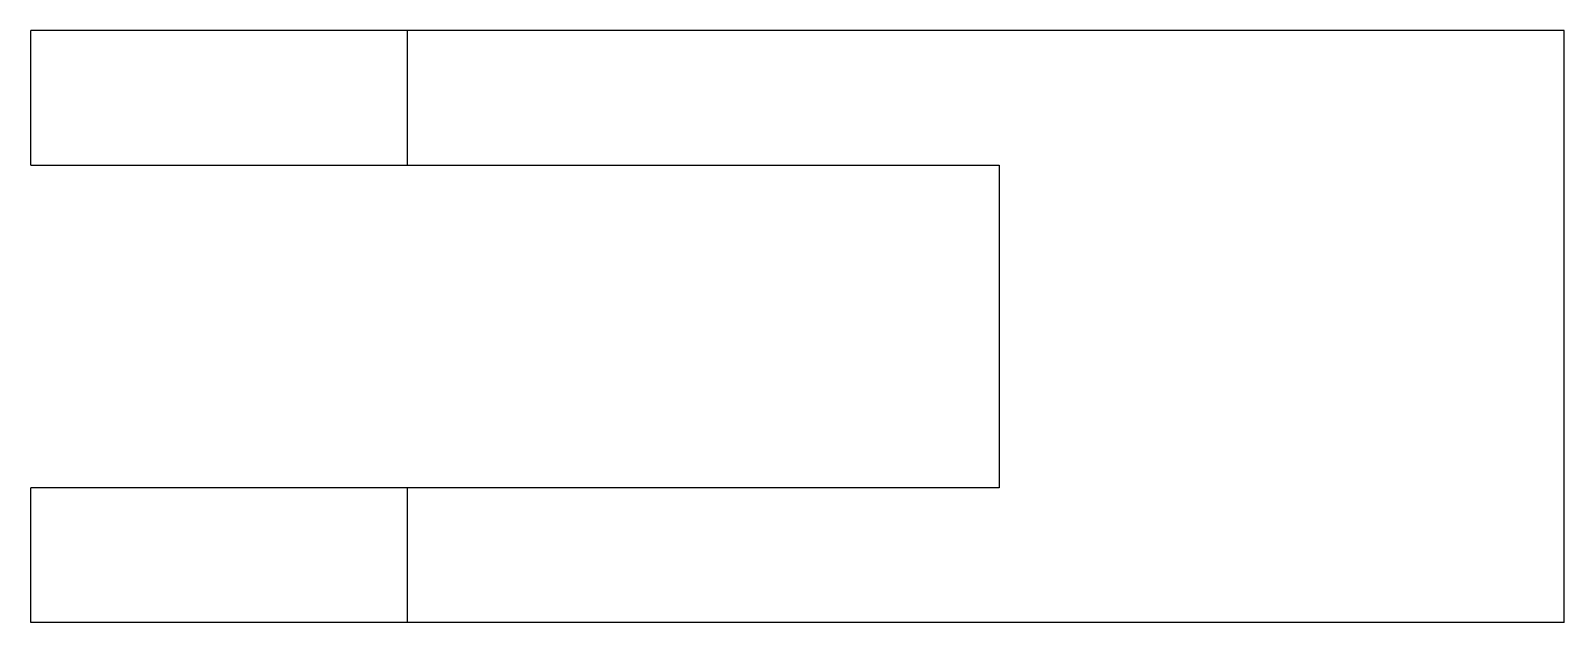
# Model space of a CAD drawing. Header units: metres. Extents: x -16 to 41, y -22 to 0.
import ezdxf

# ---------------------------------------------------------------- set-up
doc = ezdxf.new("R2010")
doc.units = ezdxf.units.M

msp = doc.modelspace()

# ---------------------------------------------------------------- linework, layer by layer
for points in [[(-16, -5), (-16, -4.9), (-16, -4.8), (-16, -4.7), (-16, -4.6), (-16, -4.5), (-16, -4.4), (-16, -4.3), (-16, -4.2), (-16, -4.1), (-16, -4), (-16, -3.9), (-16, -3.8), (-16, -3.7), (-16, -3.6), (-16, -3.5), (-16, -3.4), (-16, -3.3), (-16, -3.2), (-16, -3.1), (-16, -3), (-16, -2.9), (-16, -2.8), (-16, -2.7), (-16, -2.6), (-16, -2.5), (-16, -2.4), (-16, -2.3), (-16, -2.2), (-16, -2.1), (-16, -2), (-16, -1.9), (-16, -1.8), (-16, -1.7), (-16, -1.6), (-16, -1.5), (-16, -1.4), (-16, -1.3), (-16, -1.2), (-16, -1.1), (-16, -1), (-16, -0.9), (-16, -0.8), (-16, -0.7), (-16, -0.6), (-16, -0.5), (-16, -0.4), (-16, -0.3), (-16, -0.2), (-16, -0.1), (-16, 0)], [(-2, 0), (-2.049, 0), (-2.098, 0), (-2.147, 0), (-2.238, 0), (-2.383, 0), (-2.528, 0), (-2.673, 0), (-2.893, 0), (-3.127, 0), (-3.36, 0), (-3.616, 0), (-3.926, 0), (-4.237, 0), (-4.547, 0), (-4.901, 0), (-5.273, 0), (-5.644, 0), (-6.022, 0), (-6.436, 0), (-6.851, 0), (-7.265, 0), (-7.692, 0), (-8.128, 0), (-8.564, 0), (-9, 0), (-9.436, 0), (-9.872, 0), (-10.308, 0), (-10.735, 0), (-11.149, 0), (-11.564, 0), (-11.978, 0), (-12.356, 0), (-12.727, 0), (-13.099, 0), (-13.453, 0), (-13.763, 0), (-14.074, 0), (-14.384, 0), (-14.64, 0), (-14.873, 0), (-15.107, 0), (-15.327, 0), (-15.472, 0), (-15.617, 0), (-15.762, 0), (-15.853, 0), (-15.902, 0), (-15.951, 0), (-16, 0)], [(-2, -5), (-2, -4.9), (-2, -4.8), (-2, -4.7), (-2, -4.6), (-2, -4.5), (-2, -4.4), (-2, -4.3), (-2, -4.2), (-2, -4.1), (-2, -4), (-2, -3.9), (-2, -3.8), (-2, -3.7), (-2, -3.6), (-2, -3.5), (-2, -3.4), (-2, -3.3), (-2, -3.2), (-2, -3.1), (-2, -3), (-2, -2.9), (-2, -2.8), (-2, -2.7), (-2, -2.6), (-2, -2.5), (-2, -2.4), (-2, -2.3), (-2, -2.2), (-2, -2.1), (-2, -2), (-2, -1.9), (-2, -1.8), (-2, -1.7), (-2, -1.6), (-2, -1.5), (-2, -1.4), (-2, -1.3), (-2, -1.2), (-2, -1.1), (-2, -1), (-2, -0.9), (-2, -0.8), (-2, -0.7), (-2, -0.6), (-2, -0.5), (-2, -0.4), (-2, -0.3), (-2, -0.2), (-2, -0.1), (-2, 0)], [(41, 0), (40.14, 0), (39.28, 0), (38.42, 0), (37.56, 0), (36.7, 0), (35.84, 0), (34.98, 0), (34.12, 0), (33.26, 0), (32.4, 0), (31.54, 0), (30.68, 0), (29.82, 0), (28.96, 0), (28.1, 0), (27.24, 0), (26.38, 0), (25.52, 0), (24.66, 0), (23.8, 0), (22.94, 0), (22.08, 0), (21.22, 0), (20.36, 0), (19.5, 0), (18.64, 0), (17.78, 0), (16.92, 0), (16.06, 0), (15.2, 0), (14.34, 0), (13.48, 0), (12.62, 0), (11.76, 0), (10.9, 0), (10.04, 0), (9.18, 0), (8.32, 0), (7.46, 0), (6.6, 0), (5.74, 0), (4.88, 0), (4.02, 0), (3.16, 0), (2.3, 0), (1.44, 0), (0.58, 0), (-0.28, 0), (-1.14, 0), (-2, 0)], [(41, -22), (41, -21.56), (41, -21.12), (41, -20.68), (41, -20.24), (41, -19.8), (41, -19.36), (41, -18.92), (41, -18.48), (41, -18.04), (41, -17.6), (41, -17.16), (41, -16.72), (41, -16.28), (41, -15.84), (41, -15.4), (41, -14.96), (41, -14.52), (41, -14.08), (41, -13.64), (41, -13.2), (41, -12.76), (41, -12.32), (41, -11.88), (41, -11.44), (41, -11), (41, -10.56), (41, -10.12), (41, -9.68), (41, -9.24), (41, -8.8), (41, -8.36), (41, -7.92), (41, -7.48), (41, -7.04), (41, -6.6), (41, -6.16), (41, -5.72), (41, -5.28), (41, -4.84), (41, -4.4), (41, -3.96), (41, -3.52), (41, -3.08), (41, -2.64), (41, -2.2), (41, -1.76), (41, -1.32), (41, -0.88), (41, -0.44), (41, 0)], [(-16, -5), (-15.951, -5), (-15.902, -5), (-15.853, -5), (-15.762, -5), (-15.617, -5), (-15.472, -5), (-15.327, -5), (-15.107, -5), (-14.873, -5), (-14.64, -5), (-14.384, -5), (-14.074, -5), (-13.763, -5), (-13.453, -5), (-13.099, -5), (-12.727, -5), (-12.356, -5), (-11.978, -5), (-11.564, -5), (-11.149, -5), (-10.735, -5), (-10.308, -5), (-9.872, -5), (-9.436, -5), (-9, -5), (-8.564, -5), (-8.128, -5), (-7.692, -5), (-7.265, -5), (-6.851, -5), (-6.436, -5), (-6.022, -5), (-5.644, -5), (-5.273, -5), (-4.901, -5), (-4.547, -5), (-4.237, -5), (-3.926, -5), (-3.616, -5), (-3.36, -5), (-3.127, -5), (-2.893, -5), (-2.673, -5), (-2.528, -5), (-2.383, -5), (-2.238, -5), (-2.147, -5), (-2.098, -5), (-2.049, -5), (-2, -5)], [(-2, -5), (-1.56, -5), (-1.12, -5), (-0.68, -5), (-0.24, -5), (0.2, -5), (0.64, -5), (1.08, -5), (1.52, -5), (1.96, -5), (2.4, -5), (2.84, -5), (3.28, -5), (3.72, -5), (4.16, -5), (4.6, -5), (5.04, -5), (5.48, -5), (5.92, -5), (6.36, -5), (6.8, -5), (7.24, -5), (7.68, -5), (8.12, -5), (8.56, -5), (9, -5), (9.44, -5), (9.88, -5), (10.32, -5), (10.76, -5), (11.2, -5), (11.64, -5), (12.08, -5), (12.52, -5), (12.96, -5), (13.4, -5), (13.84, -5), (14.28, -5), (14.72, -5), (15.16, -5), (15.6, -5), (16.04, -5), (16.48, -5), (16.92, -5), (17.36, -5), (17.8, -5), (18.24, -5), (18.68, -5), (19.12, -5), (19.56, -5), (20, -5)], [(20, -5), (20, -5.24), (20, -5.48), (20, -5.72), (20, -5.96), (20, -6.2), (20, -6.44), (20, -6.68), (20, -6.92), (20, -7.16), (20, -7.4), (20, -7.64), (20, -7.88), (20, -8.12), (20, -8.36), (20, -8.6), (20, -8.84), (20, -9.08), (20, -9.32), (20, -9.56), (20, -9.8), (20, -10.04), (20, -10.28), (20, -10.52), (20, -10.76), (20, -11), (20, -11.24), (20, -11.48), (20, -11.72), (20, -11.96), (20, -12.2), (20, -12.44), (20, -12.68), (20, -12.92), (20, -13.16), (20, -13.4), (20, -13.64), (20, -13.88), (20, -14.12), (20, -14.36), (20, -14.6), (20, -14.84), (20, -15.08), (20, -15.32), (20, -15.56), (20, -15.8), (20, -16.04), (20, -16.28), (20, -16.52), (20, -16.76), (20, -17)], [(-2, -17), (-2.049, -17), (-2.098, -17), (-2.147, -17), (-2.238, -17), (-2.383, -17), (-2.528, -17), (-2.673, -17), (-2.893, -17), (-3.127, -17), (-3.36, -17), (-3.616, -17), (-3.926, -17), (-4.237, -17), (-4.547, -17), (-4.901, -17), (-5.273, -17), (-5.644, -17), (-6.022, -17), (-6.436, -17), (-6.851, -17), (-7.265, -17), (-7.692, -17), (-8.128, -17), (-8.564, -17), (-9, -17), (-9.436, -17), (-9.872, -17), (-10.308, -17), (-10.735, -17), (-11.149, -17), (-11.564, -17), (-11.978, -17), (-12.356, -17), (-12.727, -17), (-13.099, -17), (-13.453, -17), (-13.763, -17), (-14.074, -17), (-14.384, -17), (-14.64, -17), (-14.873, -17), (-15.107, -17), (-15.327, -17), (-15.472, -17), (-15.617, -17), (-15.762, -17), (-15.853, -17), (-15.902, -17), (-15.951, -17), (-16, -17)], [(-16, -22), (-16, -21.9), (-16, -21.8), (-16, -21.7), (-16, -21.6), (-16, -21.5), (-16, -21.4), (-16, -21.3), (-16, -21.2), (-16, -21.1), (-16, -21), (-16, -20.9), (-16, -20.8), (-16, -20.7), (-16, -20.6), (-16, -20.5), (-16, -20.4), (-16, -20.3), (-16, -20.2), (-16, -20.1), (-16, -20), (-16, -19.9), (-16, -19.8), (-16, -19.7), (-16, -19.6), (-16, -19.5), (-16, -19.4), (-16, -19.3), (-16, -19.2), (-16, -19.1), (-16, -19), (-16, -18.9), (-16, -18.8), (-16, -18.7), (-16, -18.6), (-16, -18.5), (-16, -18.4), (-16, -18.3), (-16, -18.2), (-16, -18.1), (-16, -18), (-16, -17.9), (-16, -17.8), (-16, -17.7), (-16, -17.6), (-16, -17.5), (-16, -17.4), (-16, -17.3), (-16, -17.2), (-16, -17.1), (-16, -17)], [(20, -17), (19.56, -17), (19.12, -17), (18.68, -17), (18.24, -17), (17.8, -17), (17.36, -17), (16.92, -17), (16.48, -17), (16.04, -17), (15.6, -17), (15.16, -17), (14.72, -17), (14.28, -17), (13.84, -17), (13.4, -17), (12.96, -17), (12.52, -17), (12.08, -17), (11.64, -17), (11.2, -17), (10.76, -17), (10.32, -17), (9.88, -17), (9.44, -17), (9, -17), (8.56, -17), (8.12, -17), (7.68, -17), (7.24, -17), (6.8, -17), (6.36, -17), (5.92, -17), (5.48, -17), (5.04, -17), (4.6, -17), (4.16, -17), (3.72, -17), (3.28, -17), (2.84, -17), (2.4, -17), (1.96, -17), (1.52, -17), (1.08, -17), (0.64, -17), (0.2, -17), (-0.24, -17), (-0.68, -17), (-1.12, -17), (-1.56, -17), (-2, -17)], [(-2, -22), (-2, -21.9), (-2, -21.8), (-2, -21.7), (-2, -21.6), (-2, -21.5), (-2, -21.4), (-2, -21.3), (-2, -21.2), (-2, -21.1), (-2, -21), (-2, -20.9), (-2, -20.8), (-2, -20.7), (-2, -20.6), (-2, -20.5), (-2, -20.4), (-2, -20.3), (-2, -20.2), (-2, -20.1), (-2, -20), (-2, -19.9), (-2, -19.8), (-2, -19.7), (-2, -19.6), (-2, -19.5), (-2, -19.4), (-2, -19.3), (-2, -19.2), (-2, -19.1), (-2, -19), (-2, -18.9), (-2, -18.8), (-2, -18.7), (-2, -18.6), (-2, -18.5), (-2, -18.4), (-2, -18.3), (-2, -18.2), (-2, -18.1), (-2, -18), (-2, -17.9), (-2, -17.8), (-2, -17.7), (-2, -17.6), (-2, -17.5), (-2, -17.4), (-2, -17.3), (-2, -17.2), (-2, -17.1), (-2, -17)], [(-2, -22), (-2.049, -22), (-2.098, -22), (-2.147, -22), (-2.238, -22), (-2.383, -22), (-2.528, -22), (-2.673, -22), (-2.893, -22), (-3.127, -22), (-3.36, -22), (-3.616, -22), (-3.926, -22), (-4.237, -22), (-4.547, -22), (-4.901, -22), (-5.273, -22), (-5.644, -22), (-6.022, -22), (-6.436, -22), (-6.851, -22), (-7.265, -22), (-7.692, -22), (-8.128, -22), (-8.564, -22), (-9, -22), (-9.436, -22), (-9.872, -22), (-10.308, -22), (-10.735, -22), (-11.149, -22), (-11.564, -22), (-11.978, -22), (-12.356, -22), (-12.727, -22), (-13.099, -22), (-13.453, -22), (-13.763, -22), (-14.074, -22), (-14.384, -22), (-14.64, -22), (-14.873, -22), (-15.107, -22), (-15.327, -22), (-15.472, -22), (-15.617, -22), (-15.762, -22), (-15.853, -22), (-15.902, -22), (-15.951, -22), (-16, -22)], [(41, -22), (40.14, -22), (39.28, -22), (38.42, -22), (37.56, -22), (36.7, -22), (35.84, -22), (34.98, -22), (34.12, -22), (33.26, -22), (32.4, -22), (31.54, -22), (30.68, -22), (29.82, -22), (28.96, -22), (28.1, -22), (27.24, -22), (26.38, -22), (25.52, -22), (24.66, -22), (23.8, -22), (22.94, -22), (22.08, -22), (21.22, -22), (20.36, -22), (19.5, -22), (18.64, -22), (17.78, -22), (16.92, -22), (16.06, -22), (15.2, -22), (14.34, -22), (13.48, -22), (12.62, -22), (11.76, -22), (10.9, -22), (10.04, -22), (9.18, -22), (8.32, -22), (7.46, -22), (6.6, -22), (5.74, -22), (4.88, -22), (4.02, -22), (3.16, -22), (2.3, -22), (1.44, -22), (0.58, -22), (-0.28, -22), (-1.14, -22), (-2, -22)]]:
    msp.add_lwpolyline(points)

doc.saveas('drawing.dxf')
